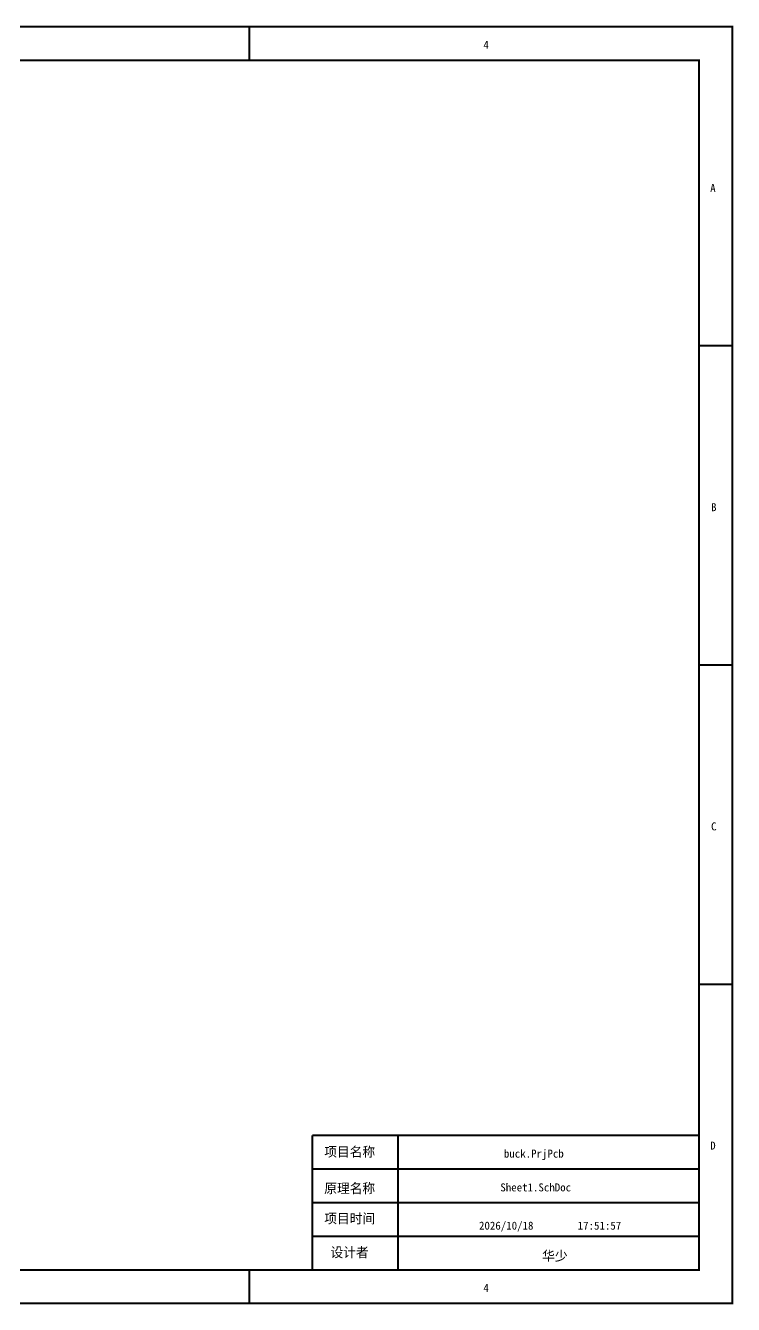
# Model space of a CAD drawing. Header units: inches. Extents: x 0 to 11.5, y 0 to 7.6.
# Drawn here: x 7.29 to 11.51, y -0.01 to 7.61 of the extents above; entities that cross this region are included whole.
import ezdxf

# ---------------------------------------------------------------- set-up
doc = ezdxf.new("R2010")
doc.units = ezdxf.units.IN
doc.header["$MEASUREMENT"] = 0
doc.layers.add('Sheet', color=255, linetype='Continuous')

msp = doc.modelspace()

# ---------------------------------------------------------------- linework, layer by layer
at = {"layer": 'Sheet'}
for points in [[(0.0007, 7.6, 0.0118, 0.0118, 0), (11.5, 7.6, 0.0118, 0.0118, 0), (11.5, 0, 0.0118, 0.0118, 0), (0.0007, 0, 0.0118, 0.0118, 0), (0.0007, 7.6, 0.0118, 0.0118, 0)], [(0.0007, 7.6, 0.0039, 0.0039, 0), (0.0007, 0, 0.0039, 0.0039, 0), (11.5, 0, 0.0039, 0.0039, 0), (11.5, 7.6, 0.0039, 0.0039, 0), (0.0007, 7.6, 0.0039, 0.0039, 0), (0.0007, 7.6, 0.0039, 0.0039, 0)], [(0.2004, 7.3995, 0.0118, 0.0118, 0), (11.3002, 7.3995, 0.0118, 0.0118, 0), (11.3002, 0.1998, 0.0118, 0.0118, 0), (0.2004, 0.1998, 0.0118, 0.0118, 0), (0.2004, 7.3995, 0.0118, 0.0118, 0)], [(0.2004, 7.3995, 0.0039, 0.0039, 0), (0.2004, 0.1998, 0.0039, 0.0039, 0), (11.3002, 0.1998, 0.0039, 0.0039, 0), (11.3002, 7.3995, 0.0039, 0.0039, 0), (0.2004, 7.3995, 0.0039, 0.0039, 0), (0.2004, 7.3995, 0.0039, 0.0039, 0)]]:
    msp.add_lwpolyline(points, format="xyseb", close=True, dxfattribs=at)
for points in [[(8.625, 7.6, 0.0118, 0.0118, 0), (8.625, 7.3999, 0.0118, 0.0118, 0)], [(11.5, 7.6, 0.0118, 0.0118, 0), (11.3002, 7.6, 0.0118, 0.0118, 0)], [(11.5, 7.6, 0.0118, 0.0118, 0), (11.5, 7.3995, 0.0118, 0.0118, 0)], [(11.5, 5.7, 0.0118, 0.0118, 0), (11.3002, 5.7, 0.0118, 0.0118, 0)], [(11.5, 3.8, 0.0118, 0.0118, 0), (11.3002, 3.8, 0.0118, 0.0118, 0)], [(11.5, 1.9, 0.0118, 0.0118, 0), (11.3002, 1.9, 0.0118, 0.0118, 0)], [(9.0001, 0.1998, 0.0118, 0.0118, 0), (9.0001, 0.9999, 0.0118, 0.0118, 0)], [(9.0001, 0.9996, 0.0118, 0.0118, 0), (11.3002, 0.9996, 0.0118, 0.0118, 0)], [(9.5101, 0.1998, 0.0118, 0.0118, 0), (9.5101, 0.9999, 0.0118, 0.0118, 0)], [(11.3002, 0.1998, 0.0118, 0.0118, 0), (11.3002, 0.9996, 0.0118, 0.0118, 0)], [(9.0001, 0.7998, 0.0118, 0.0118, 0), (11.3002, 0.7998, 0.0118, 0.0118, 0)], [(11.3002, 0.7998, 0.0118, 0.0118, 0), (11.3002, 0.5994, 0.0118, 0.0118, 0)], [(9.0001, 0.5997, 0.0118, 0.0118, 0), (9.0001, 0.3999, 0.0118, 0.0118, 0)], [(11.3002, 0.5994, 0.0118, 0.0118, 0), (9.0001, 0.5994, 0.0118, 0.0118, 0)], [(9.0001, 0.3996, 0.0118, 0.0118, 0), (11.3002, 0.3996, 0.0118, 0.0118, 0)], [(8.625, 0, 0.0118, 0.0118, 0), (8.625, 0.1998, 0.0118, 0.0118, 0)], [(9.0001, 0.1998, 0.0118, 0.0118, 0), (11.3002, 0.1998, 0.0118, 0.0118, 0)], [(11.5, 0, 0.0118, 0.0118, 0), (11.5, 0.1998, 0.0118, 0.0118, 0)]]:
    msp.add_lwpolyline(points, format="xyseb", dxfattribs=at)

# ---------------------------------------------------------------- texts
for s, height, p in [('4', 0.0476, (10.0182, 7.4677)), ('A', 0.0476, (11.3677, 6.6156)), ('B', 0.0476, (11.373, 4.7156)), ('C', 0.0476, (11.373, 2.8156)), ('项目名称', 0.05822, (9.0709, 0.8733)), ('buck.PrjPcb', 0.047632, (10.1399, 0.868)), ('D', 0.0476, (11.3677, 0.9156)), ('原理名称', 0.05822, (9.0709, 0.6563)), ('Sheet1.SchDoc', 0.047632, (10.1187, 0.6669)), ('项目时间', 0.05822, (9.0709, 0.4763)), ('2026/10/18', 0.04763, (9.9917, 0.4393)), ('17:51:57', 0.04763, (10.5792, 0.4393)), ('设计者', 0.05822, (9.1079, 0.2752)), ('华少', 0.05822, (10.3675, 0.254)), ('4', 0.0476, (10.0182, 0.0688))]:
    msp.add_text(s, height=height, dxfattribs=at).set_placement(p)

doc.saveas('drawing.dxf')
